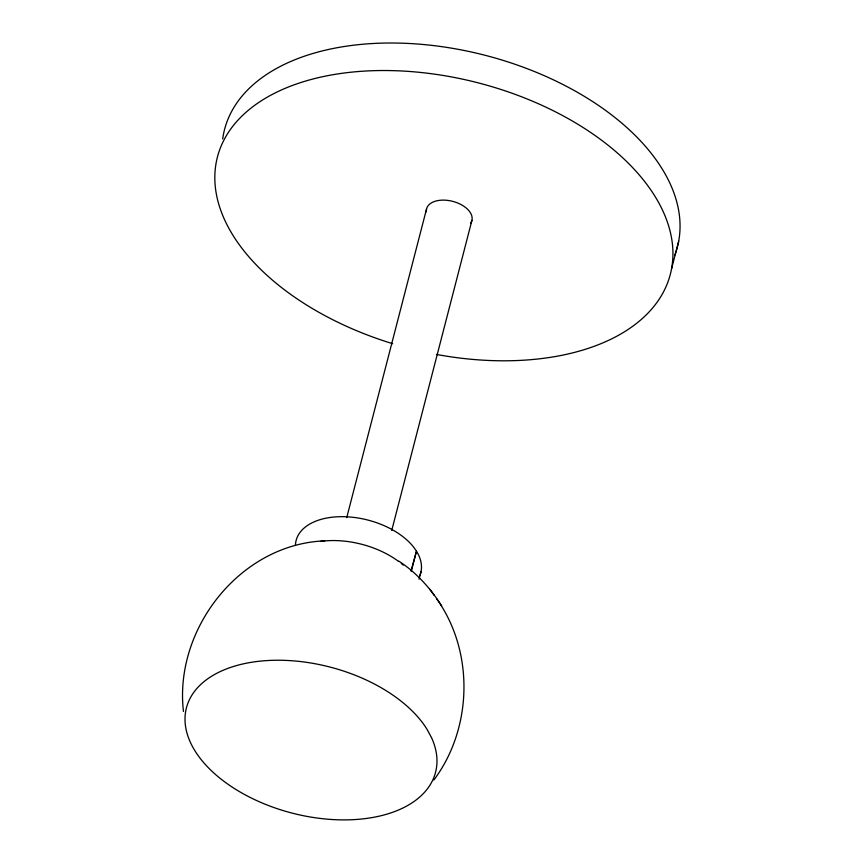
<?xml version="1.0" encoding="UTF-8"?>
<svg xmlns="http://www.w3.org/2000/svg" width="863" height="863" viewBox="0 0 863 863"><rect width="100%" height="100%" fill="white"/><g stroke="black" fill="none" stroke-linecap="round" stroke-linejoin="round"><path stroke-width="1.29" d="M346.721 517.649L426.581 208.868M391.726 530.486L471.921 220.389M411.09 570.81L416.473 551.177A64.38 37.756 14.5 0 1 419.871 575.481M411.295 571.187L416.473 551.177L413.582 547.066A64.38 37.756 14.5 0 0 343.183 516.678A64.38 37.756 14.5 0 0 295.405 545.492M419.073 579.202L421.015 571.694M671.565 268.781L678.674 241.262M433.862 780.023C472.557 728.318 474.37 651.759 436.775 598.965M324.715 540.864C240.281 544.068 173.776 628.9 183.463 711.49M398.814 561.144C416.354 572.46 430.529 588.404 441.683 605.934M429.882 589.246L434.272 595.47M392.654 343.69A233.916 137.163 14.5 0 1 266.473 97.627A233.916 137.163 14.5 0 1 652.406 192.287A233.916 137.163 14.5 0 1 436.408 354.423M222.697 138.9A233.916 137.163 14.5 0 1 484.758 55.2A233.916 137.163 14.5 0 1 674.801 255.092M426.387 211.759A23.387 13.722 14.5 0 1 452.525 201.306A23.387 13.722 14.5 0 1 470.745 223.032M320.518 541.414A70.237 41.187 14.5 0 1 398.231 561.155M401.295 563.528A70.237 41.187 14.5 0 1 403.226 565.146M431.468 737.52L426.958 729.203A128.652 75.437 14.5 0 0 213.085 675.341A128.652 75.437 14.5 0 0 286.958 811.705A128.652 75.437 14.5 0 0 431.468 737.52"/></g></svg>
